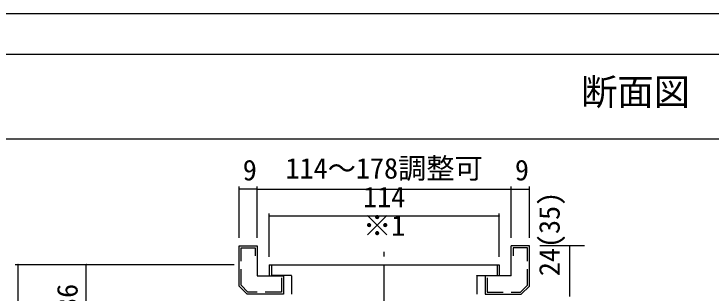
# Model space of a CAD drawing. Units: millimetres, scale not verified. Extents: x -800 to 800, y -554 to 554.
# Drawn here: x -626.1 to -280.2, y 415.4 to 554 of the extents above; entities that cross this region are included whole.
import ezdxf
from ezdxf.enums import TextEntityAlignment as Align

# ---------------------------------------------------------------- set-up
doc = ezdxf.new("R2010")
doc.units = ezdxf.units.MM
doc.header["$LTSCALE"] = 4
doc.linetypes.add('CHAIN1', pattern=[8, 5, -1, 1, -1])
doc.linetypes.add('USER9', pattern=[3, 2, -1])
for name, color, linetype, lineweight in [('1-0', 7, 'Continuous', 25), ('1-3_0', 7, 'Continuous', 25), ('2-0', 7, 'Continuous', 25)]:
    doc.layers.add(name, color=color, linetype=linetype, lineweight=lineweight)
doc.styles.add('ＭＳ ゴシック', font='')
doc.styles.get('ＭＳ ゴシック').set_extended_font_data('MS Gothic')

msp = doc.modelspace()

# ---------------------------------------------------------------- linework, layer by layer
at = {"layer": '1-0'}
for p, q in [((-780, 534), (152, 534)), ((-780, 492), (152, 492))]:
    msp.add_line(p, q, dxfattribs=at)
at = {"layer": '1-3_0'}
for p, q in [((-780, 534), (152, 534)), ((-780, 492), (152, 492))]:
    msp.add_line(p, q, dxfattribs=at)
msp.add_lwpolyline([(-800, -554), (800, -554), (800, 554), (-800, 554)], close=True, dxfattribs=at)
at = {"layer": '2-0'}
for p, q in [((-514.519, 467.048), (-514.206, 467.048)), ((-514.362, 442.932), (-514.362, 468.298)), ((-505.362, 467.048), (-514.362, 467.048)), ((-505.519, 467.048), (-505.206, 467.048)), ((-505.206, 467.048), (-505.519, 467.048)), ((-505.362, 442.932), (-505.362, 468.298)), ((-505.362, 442.932), (-505.362, 468.298)), ((-505.362, 467.048), (-379.362, 467.048)), ((-379.206, 467.048), (-379.519, 467.048)), ((-379.519, 467.048), (-379.206, 467.048)), ((-379.362, 442.932), (-379.362, 468.298)), ((-379.362, 442.932), (-379.362, 468.298)), ((-379.362, 467.048), (-370.362, 467.048)), ((-370.206, 467.048), (-370.519, 467.048)), ((-370.362, 442.932), (-370.362, 468.298)), ((-499.519, 453.715), (-499.206, 453.715)), ((-499.362, 433.432), (-499.362, 454.965)), ((-499.362, 453.715), (-385.362, 453.715)), ((-385.206, 453.715), (-385.519, 453.715)), ((-385.362, 433.432), (-385.362, 454.965)), ((-379.362, 423.932), (-379.362, 438.932)), ((-342.99, 438.932), (-365.096, 438.932)), ((-350.361, 413.671), (-350.361, 438.932)), ((-516.73, 429.432), (-625.393, 429.432)), ((-624.143, 429.589), (-624.143, 429.276)), ((-624.143, 429.432), (-624.143, 5.615)), ((-516.73, 429.432), (-591.418, 429.432)), ((-590.168, 429.589), (-590.168, 429.276)), ((-590.168, 393.432), (-590.168, 429.432)), ((-499.362, 429.432), (-385.362, 429.432)), ((-499.362, 429.432), (-499.362, 423.932)), ((-499.362, 429.432), (-499.362, 423.932)), ((-498.362, 429.432), (-498.362, 424.232)), ((-498.362, 429.432), (-498.362, 424.232)), ((-498.362, 429.432), (-498.362, 424.232)), ((-498.362, 429.432), (-498.362, 424.232)), ((-386.362, 429.432), (-386.362, 424.232)), ((-386.362, 429.432), (-386.362, 424.232)), ((-386.362, 429.432), (-386.362, 424.232)), ((-386.362, 429.432), (-386.362, 424.232)), ((-385.362, 429.432), (-385.362, 423.932)), ((-385.362, 429.432), (-385.362, 423.932)), ((-499.362, 424.216), (-499.362, 423.932)), ((-488.362, 424.232), (-498.362, 424.232)), ((-488.362, 423.932), (-488.362, 424.232)), ((-488.362, 423.932), (-488.362, 414.932)), ((-396.362, 424.232), (-386.362, 424.232)), ((-396.362, 423.932), (-396.362, 424.232)), ((-396.362, 423.932), (-396.362, 414.932))]:
    msp.add_line(p, q, dxfattribs=at)
at = {"layer": '2-0', "linetype": 'CHAIN1'}
msp.add_line((-442.362, 185.644), (-442.362, 435.959), dxfattribs=at)
at = {"layer": '2-0'}
msp.add_lwpolyline([(-505.362, 423.932), (-492.362, 423.932), (-492.362, 414.932), (-510.362, 414.932), (-514.362, 418.932), (-514.362, 438.932), (-505.362, 438.932)], close=True, dxfattribs=at)
at = {"layer": '2-0', "linetype": 'USER9'}
for points in [[(-493.362, 422.932), (-493.362, 415.932), (-509.948, 415.932), (-513.362, 419.347), (-513.362, 437.932), (-506.362, 437.932), (-506.362, 433.932)], [(-391.362, 422.932), (-391.362, 415.932), (-374.777, 415.932), (-371.362, 419.347), (-371.362, 437.932), (-378.362, 437.932), (-378.362, 433.932)]]:
    msp.add_lwpolyline(points, dxfattribs=at)
at = {"layer": '2-0'}
msp.add_lwpolyline([(-379.362, 423.932), (-392.362, 423.932), (-392.362, 414.932), (-374.362, 414.932), (-370.362, 418.932), (-370.362, 438.932), (-379.362, 438.932)], dxfattribs=at)
for centre, start, end in [((-514.362, 467.048), 0, 180), ((-505.362, 467.048), 0, 180), ((-505.362, 467.048), 180, 0), ((-379.362, 467.048), 0, 180), ((-379.362, 467.048), 180, 0), ((-370.362, 467.048), 180, 0), ((-499.362, 453.715), 0, 180), ((-385.362, 453.715), 180, 0), ((-624.143, 429.432), 270, 90), ((-590.168, 429.432), 270, 90)]:
    msp.add_arc(centre, 0.156, start, end, dxfattribs=at)

# ---------------------------------------------------------------- texts
at = {"layer": '1-3_0', "style": 'ＭＳ ゴシック'}
msp.add_text('断面図', height=13.2, dxfattribs=at).set_placement((-344.697, 504.791), align=Align.BOTTOM_LEFT)
at = {"layer": '2-0', "style": 'ＭＳ ゴシック'}
for s, p in [('9', (-512.541, 468.283)), ('114～178調整可', (-491.362, 469.176)), ('9', (-377.541, 468.283)), ('114', (-452.862, 454.95)), ('※1', (-452.862, 440.778))]:
    msp.add_text(s, height=10.26, dxfattribs=at).set_placement(p, align=Align.BOTTOM_LEFT)
for s, p in [('24(35)', (-352.235, 423.817)), ('36', (-591.403, 406.055))]:
    msp.add_text(s, height=10.26, rotation=90, dxfattribs=at).set_placement(p, align=Align.BOTTOM_LEFT)

doc.saveas('drawing.dxf')
